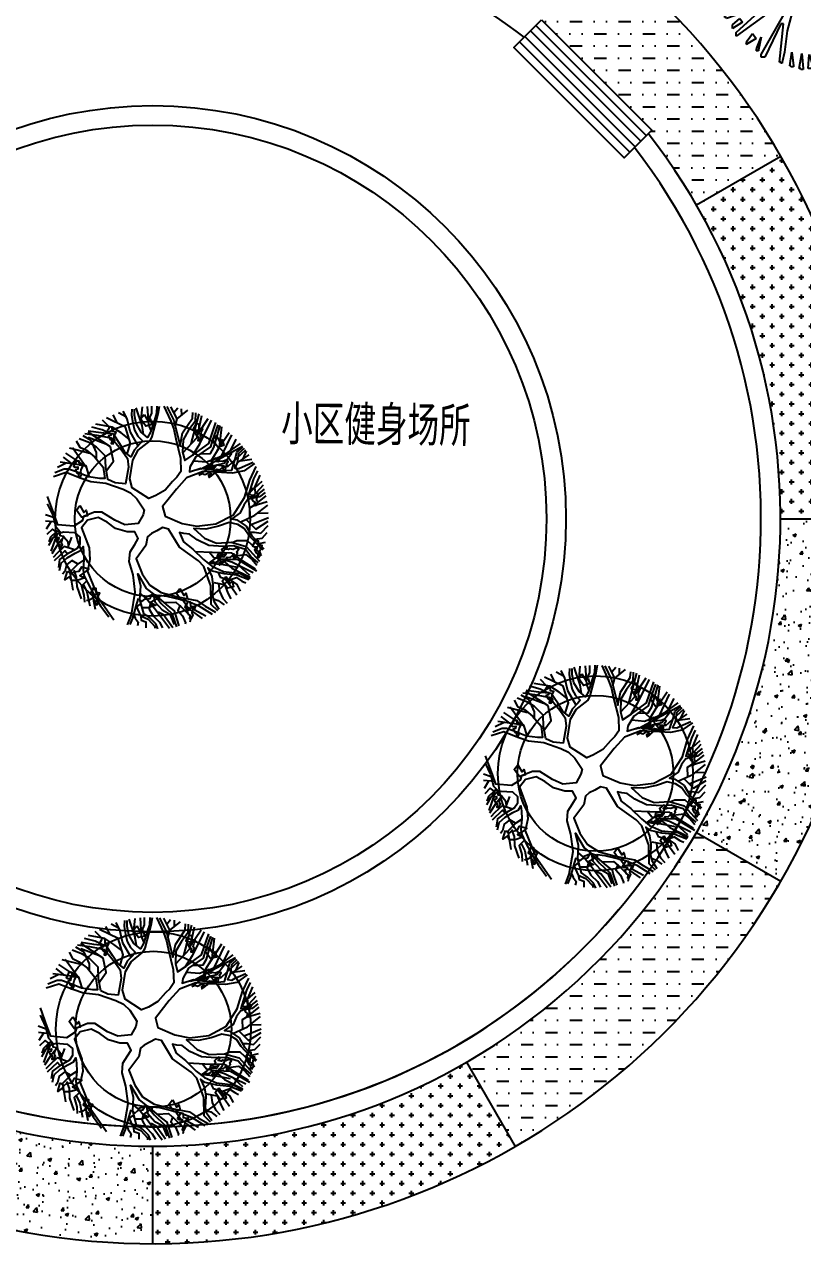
# Model space of a CAD drawing. Extents: x 1035948 to 1665131, y -158296 to 142149.
# Drawn here: x 1516927 to 1526506, y -12696 to 2320 of the extents above; entities that cross this region are included whole.
import ezdxf

# ---------------------------------------------------------------- set-up
doc = ezdxf.new("R2010")
doc.units = 0
doc.header["$LTSCALE"] = 200
doc.header["$MEASUREMENT"] = 0
doc.layers.get('0').update_dxf_attribs({"linetype": 'CONTINUOUS'})
for name, color, linetype in [('PUB_TEXT', 7, 'CONTINUOUS'), ('WLL1', 7, 'CONTINUOUS'), ('尾', 7, 'CONTINUOUS'), ('广玉兰', 7, 'CONTINUOUS'), ('红花继木', 7, 'CONTINUOUS'), ('蜀桧柏', 7, 'CONTINUOUS'), ('青桐', 7, 'CONTINUOUS')]:
    doc.layers.add(name, color=color, linetype=linetype)
doc.styles.add('_HZTXT', font='txt.shx', dxfattribs={"width": 0.8, "bigfont": 'hztxt.shx'})
pattern_1 = [(0, (1132740.69, -70994.58), (300, 150), [150, -150, 0, -150, 0, -150])]
pattern_2 = [(0, (1132740.69, -70994.58), (120, 120), [60, -180]), (90, (1132770.69, -71024.58), (-120, 120), [60, -180])]
pattern_3 = [(50, (1132740.7, -70994.58), (430.3561, -37.65128), [45, -495]), (355, (1132740.7, -70994.6), (-83.2508, 451.3153), [36, -396]), (100.4514, (1132776.55, -70997.7), (347.10563, 413.66373), [38.2441, -420.68527]), (46.1842, (1132740.7, -70874.6), (640.3446, -99.3114), [67.5, -742.5]), (96.6356, (1132794.05, -70882.85), (560.7976, 584.4707), [57.3662, -631.0278]), (351.1842, (1132740.7, -70874.6), (560.7972, 584.4712), [54, -594]), (21, (1132800.7, -70904.58), (358.14423, -241.57133), [45, -495]), (326, (1132800.7, -70904.6), (145.9892, 435.09003), [36, -396]), (71.4514, (1132830.54, -70924.7), (504.13358, 193.5183), [38.2441, -420.68527]), (37.5, (1132740.69, -70994.58), (7.295913, 199.73631), [0, -391.2, 0, -402, 0, -397.5]), (7.5, (1132740.7, -70994.58), (157.84172, 236.64703), [0, -229.2, 0, -382.2, 0, -151.5]), (327.5, (1132606.89, -70994.58), (320.29346, -13.53292), [0, -150, 0, -468, 0, -621]), (317.5, (1132546.9, -70994.58), (349.9117, 60.06299), [0, -195, 0, -310.8, 0, -441])]

# ---------------------------------------------------------------- blocks, each defined once
blk = doc.blocks.new('ZW09')
at = {"layer": '青桐', "color": 3, "linetype": 'Continuous'}
for p, q in [((-813, 1719), (-866, 2024)), ((-866, 2024), (-737, 1719)), ((-615, 1826), (-661, 2101)), ((-661, 2101), (-562, 1773)), ((-386, 2131), (-356, 2131)), ((-348, 1902), (-386, 2131)), ((-356, 2154), (-310, 2154)), ((-356, 2131), (-356, 2154)), ((-310, 2154), (26, 1544)), ((-104, 1849), (-181, 2154)), ((-181, 2154), (-28, 1849)), ((26, 2177), (201, 1087)), ((48, 1544), (26, 2177)), ((201, 2131), (224, 2177)), ((224, 1902), (201, 2131)), ((224, 2177), (277, 1872)), ((254, 1087), (605, 2101)), ((376, 1872), (429, 2131)), ((681, 2078), (407, 1140)), ((429, 2131), (452, 1902)), ((605, 2101), (658, 2101)), ((658, 2101), (658, 2078)), ((658, 2078), (681, 2078)), ((-1194, 1796), (-1194, 1773)), ((-1194, 1643), (-1194, 1796)), ((-1194, 1773), (-1171, 1773)), ((-1171, 1773), (-1072, 1544)), ((-996, 1620), (-1072, 1872)), ((-1072, 1872), (-943, 1620)), ((-615, 1773), (-615, 1826)), ((-562, 1773), (-615, 1773)), ((-249, 1704), (-348, 1902)), ((-104, 1826), (-104, 1849)), ((-51, 1826), (-104, 1826)), ((-51, 1849), (-51, 1826)), ((-28, 1849), (-51, 1849)), ((224, 1849), (224, 1902)), ((277, 1849), (224, 1849)), ((277, 1872), (277, 1849)), ((452, 1872), (376, 1872)), ((407, 1163), (788, 2002)), ((452, 1902), (452, 1872)), ((864, 2002), (635, 1216)), ((635, 1239), (1215, 1826)), ((788, 2002), (864, 2002)), ((1215, 1826), (1215, 1719)), ((-1522, 1521), (-1499, 1544)), ((-1431, 1247), (-1522, 1521)), ((-1499, 1544), (-1499, 1521)), ((-1499, 1521), (-1225, 1110)), ((-1324, 1697), (-1225, 1620)), ((-1324, 1643), (-1324, 1697)), ((-1194, 1140), (-1324, 1643)), ((-1225, 1620), (-1194, 1620)), ((-1194, 1620), (-1194, 1643)), ((-1194, 1544), (-1103, 1133)), ((-1095, 1521), (-1194, 1544)), ((-1095, 1544), (-1095, 1521)), ((-1072, 1544), (-1095, 1544)), ((-996, 1598), (-996, 1620)), ((-966, 1598), (-996, 1598)), ((-966, 1620), (-966, 1598)), ((-943, 1620), (-966, 1620)), ((-790, 1719), (-813, 1719)), ((-790, 1697), (-790, 1719)), ((-767, 1697), (-790, 1697)), ((-767, 1719), (-767, 1697)), ((-737, 1719), (-767, 1719)), ((2, 1354), (-249, 1704)), ((26, 1544), (48, 1544)), ((1215, 1719), (788, 1293)), ((833, 1316), (1497, 1598)), ((1497, 1598), (1497, 1567)), ((1497, 1567), (1520, 1567)), ((1520, 1567), (1520, 1491)), ((-1576, 1087), (-1682, 1338)), ((-1682, 1338), (-1476, 1110)), ((94, 1171), (2, 1354)), ((1520, 1491), (681, 1186)), ((788, 1293), (833, 1293)), ((833, 1293), (833, 1316)), ((1474, 1262), (1497, 1316)), ((1497, 1262), (1474, 1262)), ((1497, 1316), (1596, 1415)), ((1497, 1239), (1497, 1262)), ((1649, 1316), (1550, 1239)), ((1573, 1110), (1725, 1262)), ((1596, 1415), (1649, 1316)), ((1725, 1262), (1802, 1186)), ((-1858, 1110), (-1834, 1140)), ((-1576, 911), (-1858, 1110)), ((-1834, 1140), (-1552, 988)), ((-1499, 1087), (-1576, 1087)), ((-1499, 1110), (-1499, 1087)), ((-1476, 1110), (-1499, 1110)), ((-1263, 972), (-1431, 1247)), ((-1225, 1110), (-1194, 1110)), ((-1194, 1110), (-1194, 1140)), ((-1103, 1133), (-904, 774)), ((109, 965), (94, 1171)), ((201, 1087), (254, 1087)), ((407, 1140), (407, 1163)), ((681, 1186), (445, 789)), ((635, 1216), (635, 1239)), ((887, 225), (1855, 1064)), ((1550, 1239), (1497, 1239)), ((1550, 1110), (1573, 1110)), ((1550, 1087), (1550, 1110)), ((1573, 1087), (1550, 1087)), ((1573, 1064), (1573, 1087)), ((1626, 1064), (1573, 1064)), ((1779, 1186), (1626, 1064)), ((1802, 1186), (1779, 1186)), ((1855, 1064), (1855, 988)), ((-1880, 858), (-1804, 881)), ((-1423, 530), (-1880, 858)), ((-1804, 881), (-1697, 858)), ((-1697, 858), (-1438, 728)), ((-1576, 934), (-1576, 911)), ((-1552, 934), (-1576, 934)), ((-1552, 988), (-1552, 934)), ((-1042, 728), (-1263, 972)), ((-904, 774), (-767, 629)), ((33, 721), (109, 965)), ((353, 957), (178, 759)), ((178, 759), (224, 728)), ((224, 706), (353, 957)), ((445, 789), (376, 569)), ((1855, 988), (1321, 401)), ((1748, 835), (1779, 835)), ((1748, 759), (1748, 835)), ((1779, 759), (1748, 759)), ((1779, 835), (1901, 934)), ((1779, 728), (1779, 759)), ((1977, 911), (1824, 728)), ((1901, 934), (1977, 911)), ((-2033, 629), (-1423, 530)), ((-1926, 530), (-2033, 629)), ((-1690, 462), (-1926, 530)), ((-1438, 728), (-1164, 576)), ((-1164, 576), (-920, 500)), ((-813, 553), (-1042, 728)), ((-920, 500), (-813, 530)), ((-813, 530), (-813, 553)), ((-767, 629), (-600, 523)), ((-600, 523), (-401, 454)), ((-181, 424), (33, 721)), ((147, 607), (201, 553)), ((178, 607), (147, 607)), ((254, 553), (178, 629)), ((178, 629), (178, 607)), ((201, 553), (254, 553)), ((224, 728), (224, 706)), ((376, 569), (346, 324)), ((1321, 401), (1977, 728)), ((2053, 629), (1596, 424)), ((1824, 728), (1779, 728)), ((1977, 728), (2030, 728)), ((2030, 728), (2030, 706)), ((2030, 706), (2053, 706)), ((2053, 706), (2053, 629)), ((-2109, 401), (-1987, 424)), ((-1858, 302), (-2109, 401)), ((-1987, 424), (-1834, 324)), ((-1858, 324), (-1858, 302)), ((-1834, 324), (-1858, 324)), ((-1705, 149), (-1248, 347)), ((-1248, 401), (-1690, 462)), ((-1019, 317), (-1270, 241)), ((-1248, 347), (-1248, 401)), ((-790, 332), (-1019, 317)), ((-714, 477), (-790, 454)), ((-790, 454), (-790, 401)), ((-790, 401), (-661, 401)), ((-607, 248), (-790, 332)), ((-638, 454), (-714, 477)), ((-661, 401), (-615, 454)), ((-615, 454), (-638, 454)), ((-539, 378), (-562, 347)), ((-562, 347), (-539, 324)), ((-485, 401), (-539, 401)), ((-539, 347), (-485, 401)), ((-539, 401), (-539, 378)), ((-539, 324), (-539, 347)), ((-409, 225), (-432, 347)), ((-432, 347), (-432, 248)), ((-401, 454), (-181, 424)), ((-280, 324), (-295, -19)), ((-188, 210), (-280, 324)), ((208, 149), (26, 378)), ((26, 378), (300, -133)), ((254, 378), (71, 500)), ((71, 500), (201, 302)), ((201, 302), (224, 302)), ((224, 302), (254, 378)), ((346, 324), (376, 248)), ((1428, 317), (1016, 172)), ((2106, 324), (1428, 317)), ((1596, 424), (1596, 401)), ((1596, 401), (1802, 401)), ((1802, 401), (2106, 401)), ((1901, 195), (2030, 271)), ((2030, 271), (2160, 195)), ((2106, 401), (2129, 401)), ((2106, 347), (2106, 324)), ((2129, 347), (2106, 347)), ((2129, 401), (2129, 347)), ((-2162, 149), (-2140, 149)), ((-2162, 96), (-2162, 149)), ((-1858, 119), (-2162, 96)), ((-2140, 149), (-2010, 195)), ((-2109, -34), (-1728, 149)), ((-2010, 195), (-2010, 225)), ((-2010, 225), (-1834, 225)), ((-1766, 20), (-1979, -72)), ((-1858, 149), (-1858, 119)), ((-1834, 149), (-1858, 149)), ((-1834, 225), (-1834, 149)), ((-1270, 241), (-1766, 20)), ((-1728, 119), (-1705, 149)), ((-1728, 149), (-1728, 119)), ((-478, 42), (-607, 248)), ((-493, -156), (-478, 42)), ((-432, 248), (-432, 225)), ((-432, 225), (-409, 225)), ((-150, 58), (-188, 210)), ((-181, -262), (-150, 58)), ((-51, 119), (-81, -262)), ((48, -308), (-51, 119)), ((201, -186), (48, 149)), ((48, 149), (178, -590)), ((330, -133), (208, 149)), ((506, 20), (330, 119)), ((330, 119), (407, -79)), ((376, 248), (635, 195)), ((506, -57), (506, 20)), ((681, 20), (582, 96)), ((582, 96), (582, 73)), ((582, 73), (681, 20)), ((635, 195), (887, 225)), ((887, 149), (757, 73)), ((757, 73), (788, 73)), ((788, 73), (788, 42)), ((788, 42), (963, 42)), ((963, 42), (887, 149)), ((1016, 172), (1039, 119)), ((1039, 119), (1413, 27)), ((1413, 27), (1824, 20)), ((1824, 20), (2129, 42)), ((1878, 149), (1901, 195)), ((1901, 149), (1878, 149)), ((2106, 195), (1901, 119)), ((1901, 119), (1901, 149)), ((2160, 195), (2106, 195)), ((2129, 42), (2129, -34)), ((-2140, -110), (-2109, -34)), ((-1979, -72), (-2140, -110)), ((-2109, -262), (-1934, -186)), ((-1934, -186), (-1834, -262)), ((-584, -339), (-493, -156)), ((-386, -186), (-409, -461)), ((-333, -461), (-386, -186)), ((-295, -19), (-264, -202)), ((-264, -202), (-181, -285)), ((224, -369), (201, -186)), ((300, -133), (330, -133)), ((467, -240), (376, -438)), ((407, -79), (452, -57)), ((452, -57), (506, -57)), ((628, -110), (467, -240)), ((818, -72), (628, -110)), ((1039, -103), (818, -72)), ((1268, -171), (1039, -103)), ((1718, -377), (1268, -171)), ((2084, -34), (1344, -110)), ((1344, -110), (1344, -133)), ((1344, -133), (2084, -461)), ((1931, -209), (1931, -186)), ((1931, -186), (2183, -232)), ((2129, -308), (1931, -209)), ((2129, -34), (2084, -34)), ((2183, -232), (2206, -232)), ((2206, -232), (2206, -262)), ((-2140, -308), (-2109, -262)), ((-2109, -308), (-2140, -308)), ((-1858, -262), (-2109, -339)), ((-2109, -339), (-2109, -308)), ((-2086, -537), (-2063, -491)), ((-2063, -491), (-1934, -415)), ((-1934, -415), (-1834, -514)), ((-1834, -262), (-1858, -262)), ((-760, -544), (-584, -339)), ((-463, -568), (-539, -438)), ((-539, -438), (-539, -537)), ((-409, -461), (-386, -491)), ((-386, -491), (-356, -491)), ((-127, -385), (-379, -712)), ((-356, -461), (-333, -461)), ((-356, -491), (-356, -461)), ((-181, -285), (-181, -262)), ((-36, -400), (-127, -385)), ((-81, -262), (-51, -262)), ((-51, -262), (-5, -308)), ((41, -445), (-36, -400)), ((-5, -308), (48, -308)), ((132, -621), (41, -445)), ((201, -568), (224, -369)), ((376, -438), (376, -659)), ((2084, -537), (1718, -377)), ((2084, -461), (2084, -537)), ((2183, -262), (2129, -308)), ((2206, -262), (2183, -262)), ((-2063, -537), (-2086, -537)), ((-1834, -514), (-2063, -568)), ((-2063, -568), (-2063, -537)), ((-1957, -842), (-1804, -750)), ((-1804, -750), (-1644, -712)), ((-638, -743), (-1682, -1505)), ((-1644, -712), (-1293, -720)), ((-1293, -720), (-1111, -712)), ((-1111, -712), (-935, -659)), ((-661, -590), (-966, -872)), ((-943, -872), (-615, -644)), ((-935, -659), (-760, -544)), ((-615, -644), (-661, -590)), ((-562, -743), (-638, -743)), ((-562, -819), (-562, -743)), ((-539, -537), (-539, -568)), ((-539, -568), (-463, -568)), ((-379, -712), (-539, -1040)), ((178, -865), (132, -621)), ((178, -590), (201, -590)), ((201, -590), (201, -568)), ((376, -659), (452, -895)), ((2007, -766), (1779, -613)), ((1779, -613), (2030, -667)), ((2007, -743), (2007, -766)), ((2030, -743), (2007, -743)), ((2030, -667), (2030, -743)), ((-1934, -842), (-1957, -842)), ((-1934, -872), (-1934, -842)), ((-1377, -842), (-1934, -872)), ((-1911, -1048), (-1377, -895)), ((-1171, -895), (-1880, -1147)), ((-1682, -1429), (-1149, -949)), ((-1377, -895), (-1377, -842)), ((-1171, -1886), (-562, -819)), ((-1149, -895), (-1171, -895)), ((-1149, -949), (-1149, -895)), ((-966, -872), (-943, -895)), ((-943, -895), (-943, -872)), ((185, -1154), (178, -865)), ((452, -895), (582, -1116)), ((1901, -1048), (1672, -842)), ((1672, -842), (1931, -1025)), ((-1911, -1124), (-1911, -1048)), ((-1880, -1124), (-1911, -1124)), ((-1880, -1147), (-1880, -1124)), ((-1758, -1276), (-1606, -1147)), ((-1552, -1223), (-1758, -1353)), ((-1606, -1147), (-1552, -1223)), ((-539, -1040), (-638, -1398)), ((117, -1741), (185, -1154)), ((429, -1147), (582, -2138)), ((452, -1147), (429, -1147)), ((940, -1963), (452, -1147)), ((582, -1116), (948, -1482)), ((1672, -1429), (1443, -1200)), ((1443, -1200), (1703, -1406)), ((1802, -1223), (1550, -1025)), ((1550, -1025), (1802, -1124)), ((1802, -1124), (1802, -1223)), ((1901, -1025), (1901, -1048)), ((1931, -1025), (1901, -1025)), ((-1758, -1353), (-1758, -1276)), ((-1682, -1505), (-1682, -1429)), ((-1453, -1604), (-1347, -1452)), ((-1347, -1452), (-1270, -1558)), ((-767, -1253), (-1095, -1939)), ((-790, -2039), (-714, -1253)), ((-714, -1253), (-767, -1253)), ((-638, -1398), (-691, -1833)), ((300, -1330), (125, -2168)), ((330, -1330), (300, -1330)), ((559, -2138), (330, -1330)), ((788, -1452), (811, -1505)), ((833, -1452), (788, -1452)), ((1321, -1711), (833, -1452)), ((948, -1482), (1154, -1589)), ((1421, -1581), (1291, -1375)), ((1291, -1375), (1520, -1581)), ((1672, -1406), (1672, -1429)), ((1703, -1406), (1672, -1406)), ((-1270, -1558), (-1476, -1680)), ((-1476, -1680), (-1453, -1604)), ((-1270, -1810), (-1248, -1734)), ((-1248, -1734), (-1171, -1528)), ((-1171, -1528), (-1225, -1787)), ((48, -2115), (117, -1741)), ((811, -1505), (940, -1756)), ((940, -1756), (986, -1734)), ((986, -1711), (1138, -1909)), ((986, -1734), (986, -1711)), ((1154, -1589), (1344, -1635)), ((1321, -1680), (1321, -1711)), ((1344, -1680), (1321, -1680)), ((1344, -1635), (1344, -1680)), ((1520, -1581), (1421, -1581)), ((-1225, -1810), (-1270, -1810)), ((-1225, -1787), (-1225, -1810)), ((-1171, -1939), (-1171, -1886)), ((-1095, -1939), (-1171, -1939)), ((-691, -1833), (-737, -2039)), ((-584, -2115), (-539, -1833)), ((-539, -1833), (-508, -2115)), ((-386, -2168), (-333, -1863)), ((-333, -1863), (-310, -2168)), ((-203, -2168), (-181, -1886)), ((-181, -1886), (-104, -2138)), ((300, -2191), (330, -1939)), ((330, -1939), (376, -2191)), ((734, -2039), (711, -1833)), ((711, -1833), (757, -1833)), ((757, -1833), (811, -2039)), ((1115, -1939), (940, -1985)), ((940, -1985), (940, -1963)), ((1115, -1909), (1115, -1939)), ((1138, -1909), (1115, -1909)), ((-767, -2039), (-790, -2039)), ((-767, -2062), (-767, -2039)), ((-737, -2062), (-767, -2062)), ((-737, -2039), (-737, -2062)), ((-562, -2115), (-584, -2115)), ((-562, -2138), (-562, -2115)), ((-508, -2138), (-562, -2138)), ((-508, -2115), (-508, -2138)), ((-356, -2168), (-386, -2168)), ((-356, -2191), (-356, -2168)), ((-310, -2191), (-356, -2191)), ((-310, -2168), (-310, -2191)), ((-127, -2168), (-203, -2168)), ((-127, -2138), (-127, -2168)), ((-104, -2138), (-127, -2138)), ((26, -2191), (48, -2115)), ((102, -2191), (26, -2191)), ((125, -2168), (102, -2191)), ((330, -2191), (300, -2191)), ((353, -2214), (330, -2191)), ((353, -2191), (353, -2214)), ((376, -2191), (353, -2191)), ((559, -2168), (559, -2138)), ((582, -2168), (559, -2168)), ((582, -2138), (582, -2168)), ((734, -2062), (734, -2039)), ((788, -2062), (734, -2062)), ((788, -2039), (788, -2062)), ((811, -2039), (788, -2039))]:
    blk.add_line(p, q, dxfattribs=at)
blk = doc.blocks.new('ZW02')
at = {"layer": '广玉兰', "color": 3}
for p, q in [((-1039, 1258), (-1172, 1337)), ((-951, 1063), (-1039, 1258)), ((-1127, 834), (-1456, 1053)), ((-1348, 1143), (-1127, 834)), ((-951, 957), (-951, 1063))]:
    blk.add_line(p, q, dxfattribs=at)
for points in [[(152, 1824), (264, 1580), (313, 1444), (348, 1287), (425, 971), (432, 753), (367, 657), (296, 586), (173, 445), (18, 355), (-94, 310), (-367, 483), (-409, 633), (-358, 940), (-269, 1099), (-73, 1257), (-38, 1324), (60, 1700), (82, 1827)], [(39, 1827), (32, 1707), (-3, 1595), (-66, 1399), (-115, 1309), (-220, 1399), (-304, 1542), (-332, 1677), (-332, 1775)], [(-181, 1366), (-220, 1610), (-200, 1812)], [(-58, 1424), (-94, 1519), (-115, 1821)], [(-98, 1587), (-45, 1707), (-45, 1826)], [(201, 1820), (313, 1587), (418, 1174), (460, 1384), (621, 1625), (628, 1722)], [(369, 1617), (269, 1813)], [(-374, 1775), (-381, 1677), (-360, 1549), (-332, 1429), (-276, 1332), (-199, 1257), (-241, 1204), (-332, 1106), (-388, 994), (-486, 1069), (-570, 1204), (-676, 1362), (-879, 1384), (-1089, 1414)], [(-449, 1040), (-395, 1212), (-479, 1482), (-787, 1630)], [(-611, 1545), (-681, 1680)], [(-464, 1644), (-594, 1714)], [(-269, 1174), (-402, 1407), (-451, 1617), (-514, 1742)], [(-203, 1506), (-300, 1796)], [(318, 1718), (381, 1795)], [(337, 1494), (369, 1617), (543, 1756)], [(445, 1678), (444, 1782)], [(670, 1715), (663, 1572), (558, 1429), (467, 1272), (460, 1069), (495, 934), (635, 1024), (888, 1212), (1007, 1557)], [(462, 1060), (698, 1309), (773, 1673)], [(599, 1204), (729, 1699)], [(710, 1364), (880, 1622)], [(-717, 1366), (-858, 1437), (-1031, 1482)], [(-417, 1282), (-549, 1384), (-697, 1482), (-964, 1528)], [(-754, 1492), (-855, 1594)], [(1035, 1519), (944, 1257), (916, 1159), (677, 994), (579, 825), (570, 745), (756, 807), (1084, 761), (1266, 776), (1322, 956), (1350, 1069), (1448, 1151)], [(628, 1019), (740, 1204), (936, 1592)], [(742, 1039), (916, 1046), (972, 1144), (1076, 1505)], [(939, 943), (1063, 1151), (1104, 1485)], [(-1285, 1257), (-1229, 1151), (-1117, 1099), (-984, 994), (-844, 825), (-818, 639), (-898, 639), (-1083, 666), (-1299, 753), (-1412, 791), (-1482, 791), (-1636, 731)], [(-1145, 1377), (-949, 1347), (-781, 1317), (-711, 1302), (-633, 1212), (-535, 1090), (-447, 966), (-429, 825), (-479, 551), (-647, 566), (-765, 622), (-802, 821), (-809, 1010), (-951, 1152), (-1065, 1222), (-1236, 1287)], [(-799, 754), (-677, 922), (-725, 1159), (-1092, 1399)], [(-803, 1200), (-1092, 1311)], [(644, 929), (853, 911), (1098, 1001), (1266, 1354)], [(1019, 1078), (1045, 1122), (1224, 1391)], [(1054, 985), (1203, 1061), (1408, 1211)], [(1244, 1091), (1340, 1283)], [(-1065, 1046), (-1397, 1132)], [(705, 782), (1140, 889), (1266, 1054)], [(762, 796), (1445, 1169)], [(1017, 859), (1203, 836), (1498, 1107)], [(1469, 1129), (1378, 1046), (1357, 896), (1315, 806), (1385, 798), (1441, 829), (1617, 904)], [(1357, 896), (1553, 1024)], [(1452, 958), (1509, 1087)], [(-1451, 889), (-1596, 818)], [(-1072, 673), (-1124, 844), (-1551, 903)], [(-1355, 876), (-1498, 989)], [(1640, 882), (1469, 761), (1280, 723), (1007, 738), (796, 753), (526, 648), (358, 462), (131, 175), (173, 17), (453, -103), (691, -148), (1007, -110), (1294, 40), (1476, 325), (1561, 611), (1666, 832)], [(1404, 926), (1598, 954)], [(-1662, 672), (-1454, 738), (-1222, 648), (-1048, 586), (-800, 560), (-517, 462), (-394, 401), (-290, 303), (-171, 123), (-190, 38), (-269, -103), (-269, -103), (-486, -125), (-655, -50), (-865, 85), (-984, 85), (-1166, 10), (-1187, -58), (-1328, -148), (-1587, -125), (-1643, 32), (-1757, 343)], [(1687, 761), (1624, 633), (1532, 333), (1659, 348), (1806, 461)], [(1641, 480), (1732, 689)], [(1813, 408), (1722, 333), (1568, 303), (1526, 288), (1462, 198), (1406, 70), (1266, -28), (1350, -43), (1504, -148), (1596, -306), (1792, -516)], [(1553, 399), (1645, 483), (1768, 595)], [(1611, 342), (1787, 534)], [(-1762, 220), (-1671, 32), (-1622, -155), (-1566, -216), (-1615, -238), (-1706, -328), (-1734, -403)], [(1564, -5), (1561, 153), (1659, 213), (1833, 351)], [(1620, 189), (1849, 257)], [(-1661, -6), (-1790, 40)], [(1402, -78), (1645, 32), (1857, 199)], [(1687, 65), (1866, 70)], [(-1602, -83), (-1789, -65)], [(-1705, -73), (-1780, -194)], [(-1615, -238), (-1678, -193), (-1769, -281)], [(-443, -1766), (-381, -1605), (-318, -1229), (-353, -944), (-416, -726), (-402, -569), (-325, -448), (-269, -351), (-325, -238), (-451, -238), (-641, -185), (-781, -80), (-924, -6), (-1101, -50), (-1198, -174), (-1075, -501), (-1061, -696), (-1103, -891), (-928, -1320), (-671, -1687)], [(1035, -1535), (930, -1432), (924, -1128), (809, -810), (720, -713), (411, -493), (229, -193), (131, -170), (39, -223), (-52, -268), (-115, -321), (-143, -463), (-304, -681), (-206, -929), (-80, -1117), (109, -1237), (376, -1305), (691, -1365), (831, -1462), (997, -1559)], [(1778, -538), (1673, -433), (1540, -291), (1469, -185), (1364, -118), (1224, -88), (1049, -148), (839, -193), (642, -185), (817, -343), (1014, -426), (1259, -411), (1504, -478), (1722, -719)], [(1500, -34), (1659, -193), (1866, -65)], [(1559, -243), (1638, -246), (1743, -261), (1863, -133)], [(1586, -120), (1868, -5)], [(-1734, -463), (-1664, -336), (-1566, -261), (-1496, -238), (-1314, -253), (-1229, -328), (-1229, -441), (-1278, -516), (-1447, -614), (-1559, -696), (-1580, -824)], [(-1606, -291), (-1703, -558)], [(-1406, -505), (-1419, -411), (-1489, -328), (-1587, -441), (-1689, -600)], [(-1411, -470), (-1356, -328)], [(1701, -749), (1582, -644), (1490, -531), (1294, -471), (1126, -478), (888, -463), (698, -373), (572, -276), (481, -268), (411, -253), (474, -403), (628, -523), (803, -696), (937, -801), (1133, -891), (1406, -921), (1568, -1004)], [(1272, -414), (1350, -381), (1518, -381), (1666, -516), (1757, -626)], [(1647, -361), (1764, -343), (1850, -252)], [(-1314, -537), (-1482, -478), (-1601, -591), (-1667, -660)], [(-1430, -604), (-1475, -553), (-1646, -714)], [(-1559, -876), (-1531, -756), (-1433, -666), (-1306, -591), (-1215, -546), (-1173, -478), (-1166, -569), (-1159, -696), (-1173, -869), (-1159, -952), (-1103, -1072), (-998, -1267), (-886, -1455), (-753, -1635)], [(663, -561), (944, -576), (1259, -584), (1399, -689), (1652, -846)], [(902, -576), (972, -659), (1105, -689), (1266, -734), (1617, -906)], [(1714, -433), (1822, -408)], [(-1264, -764), (-1356, -711), (-1447, -779), (-1475, -891), (-1510, -937)], [(-1166, -704), (-1257, -764), (-1391, -899), (-1342, -1199)], [(867, -749), (1127, -774), (1357, -819)], [(1042, -681), (1366, -695), (1675, -880)], [(1112, -704), (1268, -836), (1569, -986)], [(1322, -636), (1498, -614), (1603, -696), (1680, -786)], [(1378, -786), (1560, -951)], [(-1328, -869), (-1285, -982), (-1278, -1139), (-1208, -1342)], [(53, -1830), (18, -1748), (-80, -1650), (-178, -1582), (-241, -1350), (-227, -1132), (-276, -929), (-136, -1169), (-3, -1274), (109, -1417), (285, -1582), (362, -1800)], [(1547, -1027), (1350, -952), (1140, -929), (951, -884), (874, -831), (937, -974), (958, -1109), (951, -1297), (972, -1380), (1056, -1507)], [(1042, -906), (1077, -982), (1238, -1027), (1350, -1102), (1406, -1214)], [(1231, -1027), (1343, -989), (1434, -1049), (1498, -1079)], [(-1124, -1057), (-1201, -1132), (-1159, -1282), (-1152, -1395)], [(-1166, -1109), (-1110, -1222), (-1065, -1455)], [(972, -1072), (1147, -1102), (1210, -1259), (1252, -1342)], [(1049, -1094), (1063, -1214), (1119, -1335), (1189, -1410)], [(1154, -1004), (1266, -1154), (1350, -1274)], [(-1019, -1335), (-1061, -1357), (-1117, -1372)], [(-1019, -1229), (-1005, -1372), (-977, -1507)], [(-234, -1252), (-115, -1357), (-3, -1492), (243, -1823)], [(-150, -1312), (-52, -1274)], [(-17, -1274), (4, -1387), (124, -1522), (250, -1590), (320, -1763)], [(404, -1785), (341, -1590), (327, -1537), (229, -1462), (81, -1335), (75, -1282), (201, -1297), (544, -1380), (726, -1455), (944, -1590)], [(166, -1402), (348, -1395), (453, -1485), (600, -1635), (579, -1725)], [(467, -1365), (565, -1507), (782, -1665)], [(965, -1342), (1042, -1365), (1140, -1440)], [(-402, -1763), (-360, -1657), (-304, -1462), (-234, -1620), (-108, -1673), (4, -1793), (4, -1823)], [(-73, -1425), (-87, -1507), (-24, -1620), (81, -1725), (131, -1815)], [(60, -1552), (145, -1597), (299, -1808)], [(418, -1440), (383, -1530), (460, -1620), (509, -1733), (502, -1755)], [(677, -1440), (649, -1515), (839, -1620)], [(-339, -1605), (-318, -1657), (-269, -1725), (-283, -1785)], [(-227, -1635), (-220, -1688), (-143, -1718), (-143, -1815)]]:
    blk.add_lwpolyline(points, dxfattribs=at)
at = {"layer": '广玉兰', "color": 6, "linetype": 'ByBlock'}
for points, elevation in [([(-172, 1689), (-105, 1573), (-71, 1614), (-47, 1521), (-146, 1497), (-231, 1614)], 4620), ([(-670, 1295), (-662, 1340), (-632, 1399), (-691, 1407), (-695, 1474), (-746, 1487), (-758, 1449), (-791, 1395), (-762, 1378), (-716, 1382), (-720, 1344), (-758, 1332), (-733, 1282), (-699, 1265), (-712, 1211), (-682, 1206), (-653, 1261)], 2310), ([(754, 1345), (763, 1391), (792, 1449), (733, 1458), (729, 1524), (678, 1537), (666, 1500), (633, 1445), (662, 1428), (708, 1433), (704, 1395), (666, 1382), (691, 1332), (725, 1315), (712, 1261), (742, 1257), (771, 1311)], 2310), ([(1009, 1345), (1076, 1228), (1110, 1269), (1135, 1177), (1035, 1153), (951, 1269)], 4620), ([(-1212, 741), (-1203, 786), (-1174, 845), (-1233, 853), (-1237, 920), (-1288, 933), (-1300, 895), (-1333, 841), (-1304, 824), (-1258, 828), (-1262, 790), (-1300, 778), (-1275, 728), (-1241, 711), (-1254, 656), (-1224, 652), (-1195, 707)], 2310), ([(728, 692), (783, 717), (825, 700), (867, 721), (887, 738), (934, 713), (887, 687), (896, 654), (934, 679), (980, 721), (1021, 788), (1072, 780), (1097, 801), (1130, 843), (1126, 767), (1164, 763), (1168, 826), (1193, 851), (1181, 876), (1210, 918), (1168, 935), (1118, 914), (1068, 922), (1043, 910), (992, 918), (1021, 947), (1009, 972), (967, 947), (929, 914), (951, 872), (904, 843), (871, 843), (858, 809), (934, 818), (1005, 834), (967, 788), (917, 792), (846, 780), (808, 751)], 2310), ([(1675, 282), (1683, 327), (1712, 386), (1654, 394), (1650, 461), (1599, 474), (1587, 436), (1553, 382), (1583, 365), (1629, 369), (1625, 331), (1587, 319), (1612, 269), (1645, 252), (1633, 198), (1662, 193), (1692, 248)], 2310), ([(-1226, 194), (-1159, 77), (-1125, 118), (-1101, 26), (-1200, 1), (-1284, 118)], 4620), ([(-1527, -418), (-1519, -372), (-1489, -314), (-1548, -306), (-1552, -239), (-1603, -226), (-1615, -263), (-1648, -318), (-1619, -335), (-1573, -330), (-1577, -368), (-1615, -381), (-1590, -431), (-1556, -448), (-1569, -502), (-1539, -506), (-1510, -452)], 2310), ([(1729, -570), (1737, -524), (1766, -466), (1708, -457), (1704, -390), (1653, -377), (1641, -415), (1608, -469), (1637, -486), (1683, -482), (1679, -520), (1641, -533), (1666, -582), (1699, -600), (1687, -654), (1717, -658), (1746, -603)], 2310), ([(898, -749), (953, -724), (994, -741), (1036, -720), (1057, -703), (1103, -728), (1057, -754), (1066, -787), (1103, -761), (1150, -720), (1191, -653), (1242, -661), (1267, -640), (1300, -598), (1296, -674), (1334, -678), (1338, -615), (1363, -590), (1351, -565), (1380, -523), (1338, -506), (1288, -527), (1237, -519), (1212, -531), (1162, -523), (1191, -494), (1179, -469), (1137, -494), (1099, -527), (1120, -569), (1074, -598), (1041, -598), (1028, -632), (1103, -623), (1175, -607), (1137, -653), (1087, -649), (1016, -661), (978, -690)], 2310), ([(-1429, -887), (-1371, -937), (-1321, -896), (-1237, -887), (-1195, -812), (-1077, -846), (-1161, -913), (-1228, -954), (-1144, -997), (-1271, -1038), (-1362, -1038), (-1396, -971), (-1472, -1030)], 4620), ([(1170, -972), (1237, -1089), (1271, -1048), (1295, -1140), (1195, -1165), (1111, -1048)], 4620), ([(-935, -1350), (-926, -1304), (-897, -1246), (-955, -1237), (-960, -1170), (-1010, -1158), (-1022, -1195), (-1056, -1250), (-1027, -1267), (-980, -1262), (-985, -1300), (-1022, -1313), (-997, -1363), (-964, -1380), (-977, -1434), (-947, -1438), (-918, -1383)], 2310), ([(413, -1171), (480, -1287), (514, -1246), (538, -1339), (438, -1363), (354, -1246)], 4620), ([(-267, -1335), (-208, -1385), (-158, -1344), (-74, -1335), (-33, -1260), (85, -1294), (1, -1361), (-66, -1402), (18, -1445), (-109, -1486), (-200, -1486), (-234, -1419), (-310, -1478)], 4620), ([(615, -1577), (624, -1531), (653, -1473), (595, -1464), (590, -1397), (540, -1384), (528, -1422), (494, -1476), (523, -1493), (570, -1489), (565, -1527), (528, -1540), (553, -1589), (586, -1607), (573, -1661), (603, -1665), (632, -1610)], 2310)]:
    blk.add_lwpolyline(points, close=True, dxfattribs=dict(at, elevation=elevation))
at = {"layer": '广玉兰', "color": 3, "width": 0.8, "flags": 9}
for tag, p in [('XSIZE', (-274, -93)), ('YSIZE', (196, -1)), ('YSIZE', (644, -151)), ('XSIZE', (-321, -249))]:
    blk.add_attdef(tag, p, '', height=0.72, dxfattribs=at)

msp = doc.modelspace()

# ---------------------------------------------------------------- hatches: boundary and pattern name
at = {"layer": '尾', "ltscale": 20}
h = msp.add_hatch(dxfattribs=at)
h.set_pattern_fill('MUDST', color=3, scale=600, style=0)
h.set_pattern_definition(pattern_1)
h.paths.add_polyline_path([(1522969.49456, 3964.06969), (1522369.49456, 2924.83921, -0.0343269868), (1523248.86644, 2333.21179), (1523291.19326, 2375.5386), (1524648.83828, 1017.89358), (1524606.51146, 975.56677, -0.0343269868), (1525198.13888, 96.19489), (1526237.36937, 696.19489, 0.1316524976)])
h = msp.add_hatch(dxfattribs=at)
h.set_pattern_fill('MUDST', color=3, scale=600, style=0)
h.set_pattern_definition(pattern_1)
h.paths.add_polyline_path([(1526237.36937, -8231.80511), (1525198.13888, -7631.80511, -0.1316524976), (1522369.49456, -10460.44943), (1522969.49456, -11499.67992, 0.1316524976)])
at = {"layer": '红花继木', "ltscale": 20}
h = msp.add_hatch(dxfattribs=at)
h.set_pattern_fill('AR-CONC,_O', color=1, scale=60)
h.set_pattern_definition(pattern_3)
h.paths.add_polyline_path([(1525198.13888, -7631.80511), (1526237.36937, -8231.80511, 0.1316524976), (1527433.49456, -3767.80511), (1526233.49456, -3767.80511, -0.1316524976)])
h = msp.add_hatch(dxfattribs=at)
h.set_pattern_fill('AR-CONC,_O', color=1, scale=60)
h.set_pattern_definition(pattern_3)
h.paths.add_polyline_path([(1514641.49456, -10460.44943), (1514041.49456, -11499.67992, 0.1316524976), (1518505.49456, -12695.80511), (1518505.49456, -11495.80511, -0.1316524976)])
at = {"layer": '蜀桧柏', "ltscale": 20}
h = msp.add_hatch(dxfattribs=at)
h.set_pattern_fill('CROSS', color=60, scale=480, style=0)
h.set_pattern_definition(pattern_2)
h.paths.add_polyline_path([(1526237.36937, 696.19489), (1525198.13888, 96.19489, -0.1316524976), (1526233.49456, -3767.80511), (1527433.49456, -3767.80511, 0.1316524976)])
h = msp.add_hatch(dxfattribs=at)
h.set_pattern_fill('CROSS', color=60, scale=480, style=0)
h.set_pattern_definition(pattern_2)
h.paths.add_polyline_path([(1518505.49456, -11495.80511), (1518505.49456, -12695.80511, 0.1316524976), (1522969.49456, -11499.67992), (1522369.49456, -10460.44943, -0.1316524976)])

# ---------------------------------------------------------------- linework, layer by layer
for p, q in [((1525198.13888, 96.19489, -27056.10778), (1526237.36937, 696.19489, -27056.10778)), ((1526233.49456, -3767.80511, -27056.10778), (1527433.49456, -3767.80511, -27056.10778)), ((1525198.13888, -7631.80511, -27056.10778), (1526237.36937, -8231.80511, -27056.10778)), ((1522369.49456, -10460.44943, -27056.10778), (1522969.49456, -11499.67992, -27056.10778)), ((1518505.49456, -11255.73687, -27056.10778), (1518505.49456, -11255.80511, -27056.10778)), ((1518505.49456, -11495.80511, -27056.10778), (1518505.49456, -12695.80511, -27056.10778))]:
    msp.add_line(p, q)
msp.add_arc((1518505.49456, -3767.80511, -27056.10778), 8928, 180, 60)
at = {"layer": 'WLL1'}
for p, q in [((1523223.31101, 2307.65635, -27056.10778), (1524580.95603, 950.01133, -27056.10778)), ((1523019.66426, 2104.0096, -27056.10778), (1524377.30928, 746.36458, -27056.10778)), ((1523087.54651, 2171.89185, -27056.10778), (1524445.19153, 814.24683, -27056.10778)), ((1523155.42876, 2239.7741, -27056.10778), (1524513.07378, 882.12908, -27056.10778))]:
    msp.add_line(p, q, dxfattribs=at)
at = {"layer": 'WLL1', "elevation": -27056.10778}
msp.add_lwpolyline([(1523291.19326, 2375.5386), (1524648.83828, 1017.89358), (1524309.42702, 678.48233), (1522951.782, 2036.12735)], close=True, dxfattribs=at)
at = {"layer": 'WLL1'}
for centre, radius in [((1518505.49456, -3767.80511, -27056.10778), 5088), ((1518505.49456, -3767.80511, -27056.10778), 4848), ((1518505.49456, -3767.80511, -27056.10778), 1200), ((1518505.49456, -3767.80511, -27056.10778), 960), ((1523955.55739, -6903.95115, -27056.10778), 1200), ((1523955.55739, -6903.95115, -27056.10778), 960), ((1518514.54384, -10055.77099, -27056.10778), 1200), ((1518514.54384, -10055.77099, -27056.10778), 960)]:
    msp.add_circle(centre, radius, dxfattribs=at)
for centre, radius, start, end in [((1518505.49456, -3767.80511, -27056.10778), 7488, 97.365885831, 127.634114176), ((1518505.49456, -3767.80511, -27056.10778), 7488, 52.365885824, 82.634114169), ((1518505.49456, -3767.80511, -27056.10778), 7728, 142.135922025, 37.864077975), ((1518505.49456, -3767.80511, -27056.10778), 7488, 142.365885825, 37.634114175), ((1518505.49456, -3767.80511, -54112.21556), 7488, 179.3883509, 320.001326875)]:
    msp.add_arc(centre, radius, start, end, dxfattribs=at)

# ---------------------------------------------------------------- block references
at = {"layer": '广玉兰', "ltscale": 20, "xscale": 0.75, "yscale": 0.75, "zscale": 0.75}
for p in [(1518529.51557, -3749.86255, -27056.10778), (1523919.21055, -6943.60569, -27056.10778), (1518440.6738, -10048.63567, -27056.10778)]:
    msp.add_blockref('ZW02', p, dxfattribs=at)
at = {"layer": '青桐', "ltscale": 20, "xscale": 0.6000000000931323, "yscale": 0.5999999999985448, "zscale": 0.6}
msp.add_blockref('ZW09', (1526697.3606, 3079.57571), dxfattribs=at)

# ---------------------------------------------------------------- texts
at = {"layer": 'PUB_TEXT', "style": '_HZTXT', "width": 0.8}
msp.add_text('小区健身场所', height=486, rotation=359.3883509, dxfattribs=at).set_placement((1520085.24909, -2850.08959, -54112.21556))

doc.saveas('drawing.dxf')
